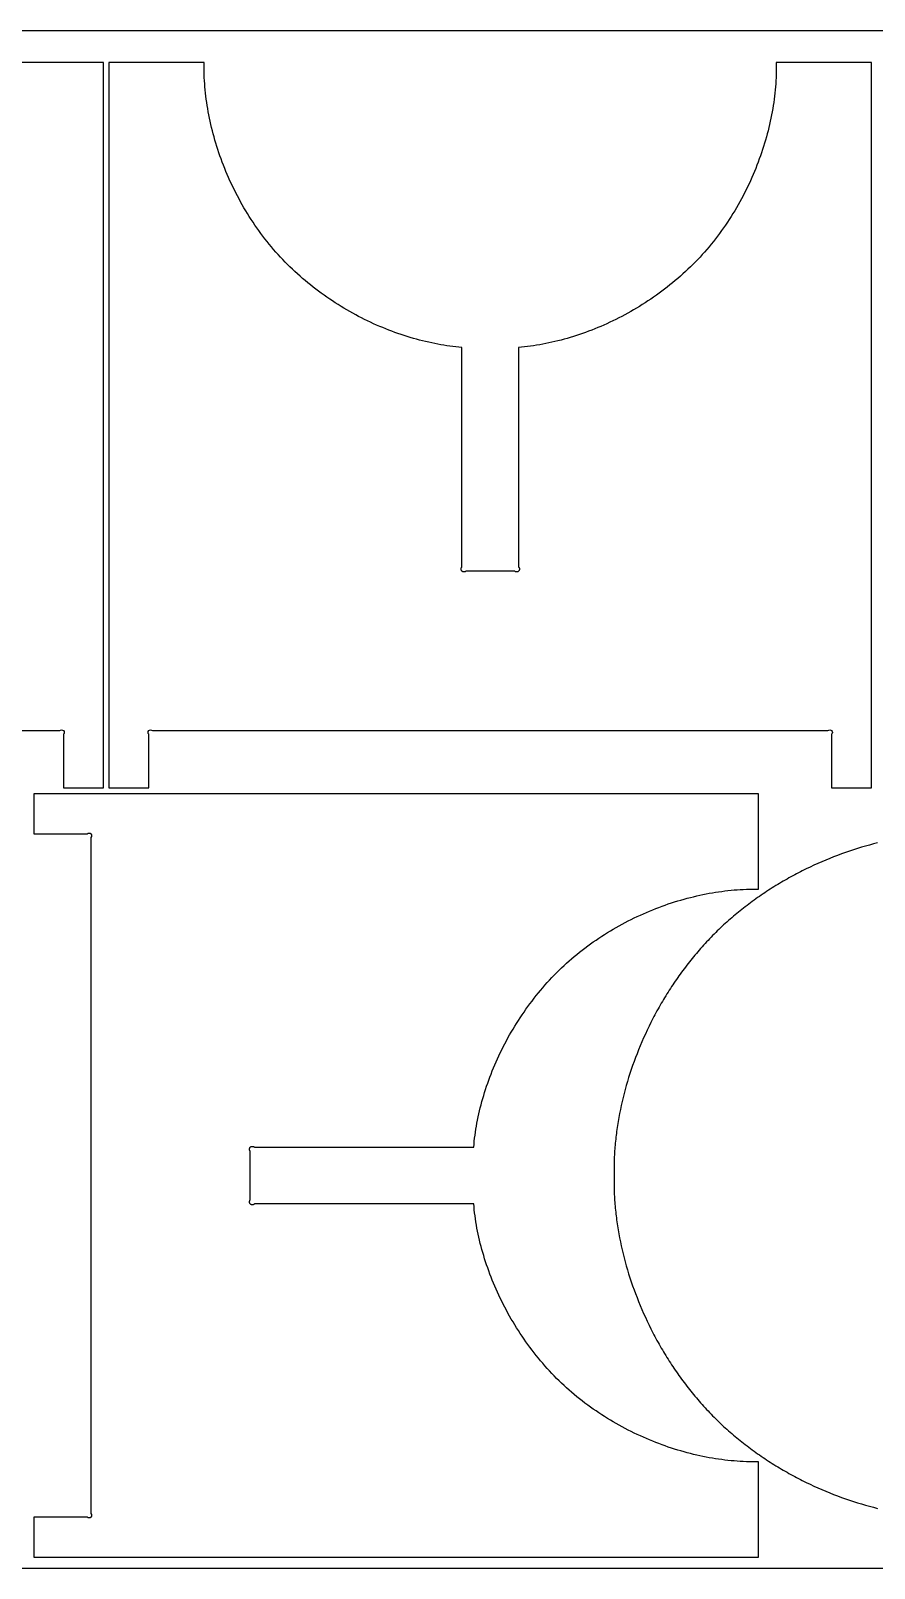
# Model space of a CAD drawing. Header units: millimetres. Extents: x 30777 to 32877, y 4913 to 5813.
# Drawn here: x 31639 to 32133, y 4913 to 5813 of the extents above; entities that cross this region are included whole.
import ezdxf

# ---------------------------------------------------------------- set-up
doc = ezdxf.new("R2010")
doc.units = ezdxf.units.MM
doc.layers.add('Predeterminada', color=18, linetype='Continuous', true_color=0x000000)
doc.layers.add('TABURETE_ASPIRE', color=18, linetype='Continuous', true_color=0x4c0000)

msp = doc.modelspace()

# ---------------------------------------------------------------- linework, layer by layer
at = {"layer": 'Predeterminada'}
msp.add_lwpolyline([(30776.86, 4912.79), (32876.86, 4912.79), (32876.86, 5812.79), (30776.86, 5812.79)], close=True, dxfattribs=at)
at = {"layer": 'TABURETE_ASPIRE'}
for p, q in [((31681.23, 5794.14), (31625.36, 5794.14)), ((31681.23, 5403.11), (31681.23, 5794.14)), ((31740.19, 5794.14), (31684.33, 5794.14)), ((31684.33, 5794.14), (31684.33, 5403.11)), ((31740.16, 5792.4), (31740.19, 5794.14)), ((31740.16, 5790.64), (31740.16, 5792.4)), ((31740.18, 5788.88), (31740.16, 5790.64)), ((31740.23, 5787.11), (31740.18, 5788.88)), ((31740.3, 5785.33), (31740.23, 5787.11)), ((32075.32, 5787.11), (32075.25, 5785.33)), ((32075.37, 5788.88), (32075.32, 5787.11)), ((32131.23, 5794.14), (32075.36, 5794.14)), ((32075.36, 5794.14), (32075.39, 5792.4)), ((32075.39, 5790.64), (32075.37, 5788.88)), ((32075.39, 5792.4), (32075.39, 5790.64)), ((32131.23, 5403.11), (32131.23, 5794.14)), ((31740.39, 5783.54), (31740.3, 5785.33)), ((31740.51, 5781.74), (31740.39, 5783.54)), ((31740.65, 5779.94), (31740.51, 5781.74)), ((31740.81, 5778.14), (31740.65, 5779.94)), ((31741, 5776.33), (31740.81, 5778.14)), ((32074.74, 5778.14), (32074.55, 5776.33)), ((32074.9, 5779.94), (32074.74, 5778.14)), ((32075.04, 5781.74), (32074.9, 5779.94)), ((32075.16, 5783.54), (32075.04, 5781.74)), ((32075.25, 5785.33), (32075.16, 5783.54)), ((31741.21, 5774.51), (31741, 5776.33)), ((31741.44, 5772.69), (31741.21, 5774.51)), ((31741.7, 5770.86), (31741.44, 5772.69)), ((31741.97, 5769.03), (31741.7, 5770.86)), ((31742.28, 5767.2), (31741.97, 5769.03)), ((32073.58, 5769.03), (32073.28, 5767.2)), ((32073.86, 5770.86), (32073.58, 5769.03)), ((32074.11, 5772.69), (32073.86, 5770.86)), ((32074.34, 5774.51), (32074.11, 5772.69)), ((32074.55, 5776.33), (32074.34, 5774.51)), ((31742.6, 5765.36), (31742.28, 5767.2)), ((31742.95, 5763.52), (31742.6, 5765.36)), ((31743.31, 5761.68), (31742.95, 5763.52)), ((31743.71, 5759.83), (31743.31, 5761.68)), ((32072.24, 5761.68), (32071.85, 5759.83)), ((32072.61, 5763.52), (32072.24, 5761.68)), ((32072.95, 5765.36), (32072.61, 5763.52)), ((32073.28, 5767.2), (32072.95, 5765.36)), ((31744.12, 5757.99), (31743.71, 5759.83)), ((31744.56, 5756.14), (31744.12, 5757.99)), ((31745.02, 5754.3), (31744.56, 5756.14)), ((31745.5, 5752.45), (31745.02, 5754.3)), ((31746, 5750.6), (31745.5, 5752.45)), ((32070.06, 5752.45), (32069.56, 5750.6)), ((32070.54, 5754.3), (32070.06, 5752.45)), ((32071, 5756.14), (32070.54, 5754.3)), ((32071.43, 5757.99), (32071, 5756.14)), ((32071.85, 5759.83), (32071.43, 5757.99)), ((31746.53, 5748.76), (31746, 5750.6)), ((31747.07, 5746.91), (31746.53, 5748.76)), ((31747.64, 5745.07), (31747.07, 5746.91)), ((31748.23, 5743.23), (31747.64, 5745.07)), ((31748.85, 5741.39), (31748.23, 5743.23)), ((32067.32, 5743.23), (32066.71, 5741.39)), ((32067.91, 5745.07), (32067.32, 5743.23)), ((32068.48, 5746.91), (32067.91, 5745.07)), ((32069.03, 5748.76), (32068.48, 5746.91)), ((32069.56, 5750.6), (32069.03, 5748.76)), ((31749.48, 5739.55), (31748.85, 5741.39)), ((31750.14, 5737.72), (31749.48, 5739.55)), ((31750.82, 5735.89), (31750.14, 5737.72)), ((31751.52, 5734.06), (31750.82, 5735.89)), ((31752.24, 5732.24), (31751.52, 5734.06)), ((32064.04, 5734.06), (32063.32, 5732.24)), ((32064.74, 5735.89), (32064.04, 5734.06)), ((32065.42, 5737.72), (32064.74, 5735.89)), ((32066.08, 5739.55), (32065.42, 5737.72)), ((32066.71, 5741.39), (32066.08, 5739.55)), ((31752.98, 5730.43), (31752.24, 5732.24)), ((31753.75, 5728.62), (31752.98, 5730.43)), ((31754.53, 5726.81), (31753.75, 5728.62)), ((31755.34, 5725.01), (31754.53, 5726.81)), ((31756.17, 5723.22), (31755.34, 5725.01)), ((32060.22, 5725.01), (32059.39, 5723.22)), ((32061.03, 5726.81), (32060.22, 5725.01)), ((32061.81, 5728.62), (32061.03, 5726.81)), ((32062.58, 5730.43), (32061.81, 5728.62)), ((32063.32, 5732.24), (32062.58, 5730.43)), ((31757.02, 5721.43), (31756.17, 5723.22)), ((31757.89, 5719.66), (31757.02, 5721.43)), ((31758.78, 5717.89), (31757.89, 5719.66)), ((31759.69, 5716.12), (31758.78, 5717.89)), ((31760.62, 5714.37), (31759.69, 5716.12)), ((32055.88, 5716.12), (32054.94, 5714.37)), ((32056.79, 5717.89), (32055.88, 5716.12)), ((32057.68, 5719.66), (32056.79, 5717.89)), ((32058.55, 5721.43), (32057.68, 5719.66)), ((32059.39, 5723.22), (32058.55, 5721.43)), ((31761.58, 5712.63), (31760.62, 5714.37)), ((31762.55, 5710.89), (31761.58, 5712.63)), ((31763.54, 5709.17), (31762.55, 5710.89)), ((31764.56, 5707.45), (31763.54, 5709.17)), ((31765.6, 5705.75), (31764.56, 5707.45)), ((32051.01, 5707.45), (32049.97, 5705.75)), ((32052.02, 5709.17), (32051.01, 5707.45)), ((32053.02, 5710.89), (32052.02, 5709.17)), ((32053.99, 5712.63), (32053.02, 5710.89)), ((32054.94, 5714.37), (32053.99, 5712.63)), ((31766.65, 5704.06), (31765.6, 5705.75)), ((31767.73, 5702.37), (31766.65, 5704.06)), ((31768.82, 5700.71), (31767.73, 5702.37)), ((31769.94, 5699.05), (31768.82, 5700.71)), ((31771.08, 5697.4), (31769.94, 5699.05)), ((31772.23, 5695.77), (31771.08, 5697.4)), ((32044.49, 5697.4), (32043.34, 5695.77)), ((32045.63, 5699.05), (32044.49, 5697.4)), ((32046.75, 5700.71), (32045.63, 5699.05)), ((32047.84, 5702.37), (32046.75, 5700.71)), ((32048.92, 5704.06), (32047.84, 5702.37)), ((32049.97, 5705.75), (32048.92, 5704.06)), ((31773.41, 5694.16), (31772.23, 5695.77)), ((31774.61, 5692.55), (31773.41, 5694.16)), ((31775.83, 5690.97), (31774.61, 5692.55)), ((31777.06, 5689.39), (31775.83, 5690.97)), ((31778.32, 5687.83), (31777.06, 5689.39)), ((32038.51, 5689.39), (32037.26, 5687.83)), ((32039.75, 5690.97), (32038.51, 5689.39)), ((32040.97, 5692.55), (32039.75, 5690.97)), ((32042.16, 5694.16), (32040.97, 5692.55)), ((32043.34, 5695.77), (32042.16, 5694.16)), ((31779.59, 5686.29), (31778.32, 5687.83)), ((31780.89, 5684.77), (31779.59, 5686.29)), ((31782.2, 5683.26), (31780.89, 5684.77)), ((31783.54, 5681.76), (31782.2, 5683.26)), ((31784.89, 5680.29), (31783.54, 5681.76)), ((31786.26, 5678.83), (31784.89, 5680.29)), ((32030.69, 5680.29), (32029.32, 5678.83)), ((32032.04, 5681.76), (32030.69, 5680.29)), ((32033.38, 5683.26), (32032.04, 5681.76)), ((32034.69, 5684.77), (32033.38, 5683.26)), ((32035.98, 5686.29), (32034.69, 5684.77)), ((32037.26, 5687.83), (32035.98, 5686.29)), ((31787.65, 5677.39), (31786.26, 5678.83)), ((31789.06, 5675.97), (31787.65, 5677.39)), ((31790.49, 5674.57), (31789.06, 5675.97)), ((31791.93, 5673.18), (31790.49, 5674.57)), ((31793.4, 5671.81), (31791.93, 5673.18)), ((31794.87, 5670.46), (31793.4, 5671.81)), ((31796.37, 5669.13), (31794.87, 5670.46)), ((32020.71, 5670.46), (32019.22, 5669.13)), ((32022.19, 5671.81), (32020.71, 5670.46)), ((32023.65, 5673.18), (32022.19, 5671.81)), ((32025.09, 5674.57), (32023.65, 5673.18)), ((32026.52, 5675.97), (32025.09, 5674.57)), ((32027.93, 5677.39), (32026.52, 5675.97)), ((32029.32, 5678.83), (32027.93, 5677.39)), ((31797.88, 5667.82), (31796.37, 5669.13)), ((31799.4, 5666.52), (31797.88, 5667.82)), ((31800.94, 5665.25), (31799.4, 5666.52)), ((31802.49, 5663.99), (31800.94, 5665.25)), ((31804.06, 5662.75), (31802.49, 5663.99)), ((31805.64, 5661.53), (31804.06, 5662.75)), ((31807.24, 5660.33), (31805.64, 5661.53)), ((32009.95, 5661.53), (32008.36, 5660.33)), ((32011.53, 5662.75), (32009.95, 5661.53)), ((32013.1, 5663.99), (32011.53, 5662.75)), ((32014.65, 5665.25), (32013.1, 5663.99)), ((32016.19, 5666.52), (32014.65, 5665.25)), ((32017.71, 5667.82), (32016.19, 5666.52)), ((32019.22, 5669.13), (32017.71, 5667.82)), ((31808.84, 5659.15), (31807.24, 5660.33)), ((31810.46, 5657.99), (31808.84, 5659.15)), ((31812.09, 5656.85), (31810.46, 5657.99)), ((31813.74, 5655.73), (31812.09, 5656.85)), ((31815.39, 5654.63), (31813.74, 5655.73)), ((31817.05, 5653.54), (31815.39, 5654.63)), ((31818.73, 5652.48), (31817.05, 5653.54)), ((31820.41, 5651.44), (31818.73, 5652.48)), ((31996.87, 5652.48), (31995.19, 5651.44)), ((31998.55, 5653.54), (31996.87, 5652.48)), ((32000.21, 5654.63), (31998.55, 5653.54)), ((32001.86, 5655.73), (32000.21, 5654.63)), ((32003.51, 5656.85), (32001.86, 5655.73)), ((32005.14, 5657.99), (32003.51, 5656.85)), ((32006.75, 5659.15), (32005.14, 5657.99)), ((32008.36, 5660.33), (32006.75, 5659.15)), ((31822.11, 5650.41), (31820.41, 5651.44)), ((31823.81, 5649.41), (31822.11, 5650.41)), ((31825.52, 5648.43), (31823.81, 5649.41)), ((31827.25, 5647.47), (31825.52, 5648.43)), ((31828.97, 5646.53), (31827.25, 5647.47)), ((31830.71, 5645.61), (31828.97, 5646.53)), ((31832.45, 5644.71), (31830.71, 5645.61)), ((31834.2, 5643.83), (31832.45, 5644.71)), ((31835.96, 5642.97), (31834.2, 5643.83)), ((31981.41, 5643.83), (31979.66, 5642.97)), ((31983.16, 5644.71), (31981.41, 5643.83)), ((31984.9, 5645.61), (31983.16, 5644.71)), ((31986.64, 5646.53), (31984.9, 5645.61)), ((31988.36, 5647.47), (31986.64, 5646.53)), ((31990.08, 5648.43), (31988.36, 5647.47)), ((31991.79, 5649.41), (31990.08, 5648.43)), ((31993.5, 5650.41), (31991.79, 5649.41)), ((31995.19, 5651.44), (31993.5, 5650.41)), ((31837.72, 5642.13), (31835.96, 5642.97)), ((31839.48, 5641.32), (31837.72, 5642.13)), ((31841.26, 5640.52), (31839.48, 5641.32)), ((31843.03, 5639.75), (31841.26, 5640.52)), ((31844.81, 5639), (31843.03, 5639.75)), ((31846.6, 5638.27), (31844.81, 5639)), ((31848.38, 5637.56), (31846.6, 5638.27)), ((31850.17, 5636.88), (31848.38, 5637.56)), ((31851.97, 5636.21), (31850.17, 5636.88)), ((31853.76, 5635.57), (31851.97, 5636.21)), ((31855.56, 5634.95), (31853.76, 5635.57)), ((31857.36, 5634.35), (31855.56, 5634.95)), ((31859.15, 5633.78), (31857.36, 5634.35)), ((31958.27, 5634.35), (31956.48, 5633.78)), ((31960.07, 5634.95), (31958.27, 5634.35)), ((31961.87, 5635.57), (31960.07, 5634.95)), ((31963.66, 5636.21), (31961.87, 5635.57)), ((31965.45, 5636.88), (31963.66, 5636.21)), ((31967.24, 5637.56), (31965.45, 5636.88)), ((31969.03, 5638.27), (31967.24, 5637.56)), ((31970.81, 5639), (31969.03, 5638.27)), ((31972.59, 5639.75), (31970.81, 5639)), ((31974.36, 5640.52), (31972.59, 5639.75)), ((31976.13, 5641.32), (31974.36, 5640.52)), ((31977.9, 5642.13), (31976.13, 5641.32)), ((31979.66, 5642.97), (31977.9, 5642.13)), ((31860.95, 5633.23), (31859.15, 5633.78)), ((31862.75, 5632.7), (31860.95, 5633.23)), ((31864.55, 5632.19), (31862.75, 5632.7)), ((31866.35, 5631.71), (31864.55, 5632.19)), ((31868.15, 5631.25), (31866.35, 5631.71)), ((31869.94, 5630.81), (31868.15, 5631.25)), ((31871.73, 5630.4), (31869.94, 5630.81)), ((31873.52, 5630.01), (31871.73, 5630.4)), ((31875.31, 5629.64), (31873.52, 5630.01)), ((31877.1, 5629.3), (31875.31, 5629.64)), ((31878.88, 5628.98), (31877.1, 5629.3)), ((31880.65, 5628.68), (31878.88, 5628.98)), ((31882.43, 5628.41), (31880.65, 5628.68)), ((31884.19, 5628.16), (31882.43, 5628.41)), ((31885.96, 5627.93), (31884.19, 5628.16)), ((31887.71, 5627.73), (31885.96, 5627.93)), ((31889.46, 5627.56), (31887.71, 5627.73)), ((31891.21, 5627.41), (31889.46, 5627.56)), ((31891.21, 5498.88), (31891.21, 5627.41)), ((31926.19, 5627.56), (31924.45, 5627.41)), ((31924.45, 5627.41), (31924.45, 5498.88)), ((31927.94, 5627.73), (31926.19, 5627.56)), ((31929.69, 5627.93), (31927.94, 5627.73)), ((31931.45, 5628.16), (31929.69, 5627.93)), ((31933.22, 5628.41), (31931.45, 5628.16)), ((31934.99, 5628.68), (31933.22, 5628.41)), ((31936.77, 5628.98), (31934.99, 5628.68)), ((31938.55, 5629.3), (31936.77, 5628.98)), ((31940.33, 5629.64), (31938.55, 5629.3)), ((31942.12, 5630.01), (31940.33, 5629.64)), ((31943.91, 5630.4), (31942.12, 5630.01)), ((31945.7, 5630.81), (31943.91, 5630.4)), ((31947.49, 5631.25), (31945.7, 5630.81)), ((31949.29, 5631.71), (31947.49, 5631.25)), ((31951.08, 5632.19), (31949.29, 5631.71)), ((31952.88, 5632.7), (31951.08, 5632.19)), ((31954.68, 5633.23), (31952.88, 5632.7)), ((31956.48, 5633.78), (31954.68, 5633.23)), ((31890.72, 5497.69), (31890.73, 5497.87)), ((31890.73, 5497.52), (31890.72, 5497.69)), ((31890.73, 5497.87), (31890.75, 5498.04)), ((31890.75, 5497.35), (31890.73, 5497.52)), ((31890.75, 5498.04), (31890.79, 5498.2)), ((31890.79, 5497.18), (31890.75, 5497.35)), ((31890.79, 5498.2), (31890.84, 5498.36)), ((31890.84, 5497.03), (31890.79, 5497.18)), ((31890.84, 5498.36), (31890.91, 5498.51)), ((31890.91, 5496.88), (31890.84, 5497.03)), ((31890.91, 5498.51), (31890.99, 5498.65)), ((31890.99, 5496.74), (31890.91, 5496.88)), ((31890.99, 5498.65), (31891.09, 5498.77)), ((31891.09, 5496.61), (31890.99, 5496.74)), ((31891.09, 5498.77), (31891.21, 5498.88)), ((31891.21, 5496.51), (31891.09, 5496.61)), ((31891.31, 5496.39), (31891.21, 5496.51)), ((31891.44, 5496.3), (31891.31, 5496.39)), ((31891.57, 5496.21), (31891.44, 5496.3)), ((31891.72, 5496.15), (31891.57, 5496.21)), ((31891.88, 5496.09), (31891.72, 5496.15)), ((31892.05, 5496.06), (31891.88, 5496.09)), ((31892.22, 5496.03), (31892.05, 5496.06)), ((31892.39, 5496.03), (31892.22, 5496.03)), ((31892.56, 5496.03), (31892.39, 5496.03)), ((31892.73, 5496.06), (31892.56, 5496.03)), ((31892.9, 5496.09), (31892.73, 5496.06)), ((31893.06, 5496.15), (31892.9, 5496.09)), ((31893.21, 5496.21), (31893.06, 5496.15)), ((31893.34, 5496.3), (31893.21, 5496.21)), ((31893.47, 5496.39), (31893.34, 5496.3)), ((31893.58, 5496.51), (31893.47, 5496.39)), ((31922.08, 5496.51), (31893.58, 5496.51)), ((31922.18, 5496.39), (31922.08, 5496.51)), ((31922.31, 5496.3), (31922.18, 5496.39)), ((31922.44, 5496.21), (31922.31, 5496.3)), ((31922.59, 5496.15), (31922.44, 5496.21)), ((31922.75, 5496.09), (31922.59, 5496.15)), ((31922.92, 5496.06), (31922.75, 5496.09)), ((31923.09, 5496.03), (31922.92, 5496.06)), ((31923.26, 5496.03), (31923.09, 5496.03)), ((31923.43, 5496.03), (31923.26, 5496.03)), ((31923.6, 5496.06), (31923.43, 5496.03)), ((31923.77, 5496.09), (31923.6, 5496.06)), ((31923.93, 5496.15), (31923.77, 5496.09)), ((31924.08, 5496.21), (31923.93, 5496.15)), ((31924.22, 5496.3), (31924.08, 5496.21)), ((31924.34, 5496.39), (31924.22, 5496.3)), ((31924.45, 5496.51), (31924.34, 5496.39)), ((31924.45, 5498.88), (31924.56, 5498.77)), ((31924.56, 5496.61), (31924.45, 5496.51)), ((31924.56, 5498.77), (31924.66, 5498.65)), ((31924.66, 5496.74), (31924.56, 5496.61)), ((31924.66, 5498.65), (31924.74, 5498.51)), ((31924.74, 5496.88), (31924.66, 5496.74)), ((31924.74, 5498.51), (31924.81, 5498.36)), ((31924.81, 5497.03), (31924.74, 5496.88)), ((31924.81, 5498.36), (31924.86, 5498.2)), ((31924.86, 5497.18), (31924.81, 5497.03)), ((31924.86, 5498.2), (31924.9, 5498.04)), ((31924.9, 5497.35), (31924.86, 5497.18)), ((31924.9, 5498.04), (31924.92, 5497.87)), ((31924.92, 5497.52), (31924.9, 5497.35)), ((31924.92, 5497.87), (31924.93, 5497.69)), ((31924.93, 5497.69), (31924.92, 5497.52)), ((31259.92, 5403.11), (31655.63, 5403.11)), ((31657.77, 5400.97), (31657.77, 5369.59)), ((31681.23, 5369.59), (31681.23, 5403.11)), ((31684.33, 5403.11), (31684.33, 5369.59)), ((31707.78, 5369.59), (31707.78, 5400.97)), ((31709.92, 5403.11), (32105.63, 5403.11)), ((32107.77, 5400.97), (32107.77, 5369.59)), ((32131.23, 5369.59), (32131.23, 5403.11)), ((31673.84, 5366.14), (31640.33, 5366.14)), ((31640.33, 5366.14), (31640.33, 5342.69)), ((31657.77, 5369.59), (31681.23, 5369.59)), ((32064.88, 5366.14), (31673.84, 5366.14)), ((31684.33, 5369.59), (31707.78, 5369.59)), ((32064.88, 5310.28), (32064.88, 5366.14)), ((32107.77, 5369.59), (32131.23, 5369.59)), ((31640.33, 5342.69), (31671.71, 5342.69)), ((31673.84, 5340.55), (31673.84, 4944.84)), ((32052.48, 5309.96), (32054.28, 5310.08)), ((32054.28, 5310.08), (32056.06, 5310.17)), ((32056.06, 5310.17), (32057.84, 5310.24)), ((32057.84, 5310.24), (32059.61, 5310.28)), ((32059.61, 5310.28), (32061.38, 5310.31)), ((32061.38, 5310.31), (32063.13, 5310.31)), ((32063.13, 5310.31), (32064.88, 5310.28)), ((32010.29, 5300.99), (32012.12, 5301.62)), ((32012.12, 5301.62), (32013.96, 5302.24)), ((32013.96, 5302.24), (32015.8, 5302.83)), ((32015.8, 5302.83), (32017.65, 5303.4)), ((32017.65, 5303.4), (32019.49, 5303.94)), ((32019.49, 5303.94), (32021.34, 5304.47)), ((32021.34, 5304.47), (32023.19, 5304.97)), ((32023.19, 5304.97), (32025.03, 5305.45)), ((32025.03, 5305.45), (32026.88, 5305.91)), ((32026.88, 5305.91), (32028.73, 5306.35)), ((32028.73, 5306.35), (32030.57, 5306.76)), ((32030.57, 5306.76), (32032.41, 5307.16)), ((32032.41, 5307.16), (32034.26, 5307.52)), ((32034.26, 5307.52), (32036.1, 5307.87)), ((32036.1, 5307.87), (32037.93, 5308.19)), ((32037.93, 5308.19), (32039.77, 5308.5)), ((32039.77, 5308.5), (32041.6, 5308.77)), ((32041.6, 5308.77), (32043.42, 5309.03)), ((32043.42, 5309.03), (32045.25, 5309.26)), ((32045.25, 5309.26), (32047.06, 5309.47)), ((32047.06, 5309.47), (32048.87, 5309.66)), ((32048.87, 5309.66), (32050.68, 5309.82)), ((32050.68, 5309.82), (32052.48, 5309.96)), ((31988.62, 5291.69), (31990.39, 5292.58)), ((31990.39, 5292.58), (31992.17, 5293.45)), ((31992.17, 5293.45), (31993.96, 5294.3)), ((31993.96, 5294.3), (31995.75, 5295.13)), ((31995.75, 5295.13), (31997.55, 5295.94)), ((31997.55, 5295.94), (31999.35, 5296.72)), ((31999.35, 5296.72), (32001.16, 5297.49)), ((32001.16, 5297.49), (32002.98, 5298.23)), ((32002.98, 5298.23), (32004.8, 5298.95)), ((32004.8, 5298.95), (32006.63, 5299.65)), ((32006.63, 5299.65), (32008.46, 5300.33)), ((32008.46, 5300.33), (32010.29, 5300.99)), ((31973.11, 5282.74), (31974.79, 5283.82)), ((31974.79, 5283.82), (31976.48, 5284.87)), ((31976.48, 5284.87), (31978.19, 5285.91)), ((31978.19, 5285.91), (31979.9, 5286.93)), ((31979.9, 5286.93), (31981.63, 5287.92)), ((31981.63, 5287.92), (31983.36, 5288.89)), ((31983.36, 5288.89), (31985.11, 5289.85)), ((31985.11, 5289.85), (31986.86, 5290.78)), ((31986.86, 5290.78), (31988.62, 5291.69)), ((31960.13, 5273.41), (31961.7, 5274.64)), ((31961.7, 5274.64), (31963.29, 5275.86)), ((31963.29, 5275.86), (31964.89, 5277.06)), ((31964.89, 5277.06), (31966.51, 5278.23)), ((31966.51, 5278.23), (31968.14, 5279.39)), ((31968.14, 5279.39), (31969.79, 5280.53)), ((31969.79, 5280.53), (31971.44, 5281.65)), ((31971.44, 5281.65), (31973.11, 5282.74)), ((31949.57, 5264.21), (31951.03, 5265.58)), ((31951.03, 5265.58), (31952.5, 5266.93)), ((31952.5, 5266.93), (31953.99, 5268.27)), ((31953.99, 5268.27), (31955.5, 5269.58)), ((31955.5, 5269.58), (31957.03, 5270.88)), ((31957.03, 5270.88), (31958.57, 5272.15)), ((31958.57, 5272.15), (31960.13, 5273.41)), ((31941.2, 5255.6), (31942.55, 5257.07)), ((31942.55, 5257.07), (31943.92, 5258.54)), ((31943.92, 5258.54), (31945.3, 5259.98)), ((31945.3, 5259.98), (31946.71, 5261.41)), ((31946.71, 5261.41), (31948.13, 5262.81)), ((31948.13, 5262.81), (31949.57, 5264.21)), ((31933.49, 5246.41), (31934.73, 5247.98)), ((31934.73, 5247.98), (31935.98, 5249.53)), ((31935.98, 5249.53), (31937.26, 5251.07)), ((31937.26, 5251.07), (31938.55, 5252.59)), ((31938.55, 5252.59), (31939.87, 5254.1)), ((31939.87, 5254.1), (31941.2, 5255.6)), ((31926.46, 5236.73), (31927.59, 5238.38)), ((31927.59, 5238.38), (31928.73, 5240.01)), ((31928.73, 5240.01), (31929.89, 5241.63)), ((31929.89, 5241.63), (31931.07, 5243.23)), ((31931.07, 5243.23), (31932.27, 5244.83)), ((31932.27, 5244.83), (31933.49, 5246.41)), ((31921.15, 5228.36), (31922.17, 5230.06)), ((31922.17, 5230.06), (31923.22, 5231.74)), ((31923.22, 5231.74), (31924.28, 5233.42)), ((31924.28, 5233.42), (31925.36, 5235.08)), ((31925.36, 5235.08), (31926.46, 5236.73)), ((31916.34, 5219.76), (31917.26, 5221.5)), ((31917.26, 5221.5), (31918.2, 5223.22)), ((31918.2, 5223.22), (31919.17, 5224.95)), ((31919.17, 5224.95), (31920.15, 5226.66)), ((31920.15, 5226.66), (31921.15, 5228.36)), ((31912.05, 5210.99), (31912.87, 5212.75)), ((31912.87, 5212.75), (31913.71, 5214.51)), ((31913.71, 5214.51), (31914.56, 5216.27)), ((31914.56, 5216.27), (31915.44, 5218.02)), ((31915.44, 5218.02), (31916.34, 5219.76)), ((31907.61, 5200.3), (31908.3, 5202.09)), ((31908.3, 5202.09), (31909.01, 5203.87)), ((31909.01, 5203.87), (31909.74, 5205.66)), ((31909.74, 5205.66), (31910.49, 5207.44)), ((31910.49, 5207.44), (31911.26, 5209.21)), ((31911.26, 5209.21), (31912.05, 5210.99)), ((31904.52, 5191.32), (31905.09, 5193.11)), ((31905.09, 5193.11), (31905.69, 5194.91)), ((31905.69, 5194.91), (31906.31, 5196.71)), ((31906.31, 5196.71), (31906.95, 5198.5)), ((31906.95, 5198.5), (31907.61, 5200.3)), ((31901.99, 5182.32), (31902.45, 5184.12)), ((31902.45, 5184.12), (31902.93, 5185.92)), ((31902.93, 5185.92), (31903.44, 5187.72)), ((31903.44, 5187.72), (31903.97, 5189.52)), ((31903.97, 5189.52), (31904.52, 5191.32)), ((31900.03, 5173.37), (31900.38, 5175.16)), ((31900.38, 5175.16), (31900.74, 5176.95)), ((31900.74, 5176.95), (31901.13, 5178.74)), ((31901.13, 5178.74), (31901.55, 5180.53)), ((31901.55, 5180.53), (31901.99, 5182.32)), ((31898.67, 5164.51), (31898.9, 5166.28)), ((31898.9, 5166.28), (31899.14, 5168.04)), ((31899.14, 5168.04), (31899.42, 5169.82)), ((31899.42, 5169.82), (31899.71, 5171.59)), ((31899.71, 5171.59), (31900.03, 5173.37)), ((31766.76, 5158.08), (31766.77, 5158.25)), ((31766.77, 5157.91), (31766.76, 5158.08)), ((31766.77, 5158.25), (31766.79, 5158.42)), ((31766.79, 5157.74), (31766.77, 5157.91)), ((31766.79, 5158.42), (31766.83, 5158.59)), ((31766.83, 5157.57), (31766.79, 5157.74)), ((31766.83, 5158.59), (31766.88, 5158.75)), ((31766.88, 5157.41), (31766.83, 5157.57)), ((31766.88, 5158.75), (31766.95, 5158.9)), ((31766.95, 5157.26), (31766.88, 5157.41)), ((31766.95, 5158.9), (31767.03, 5159.03)), ((31767.03, 5157.13), (31766.95, 5157.26)), ((31767.03, 5159.03), (31767.13, 5159.16)), ((31767.13, 5157), (31767.03, 5157.13)), ((31767.13, 5159.16), (31767.24, 5159.26)), ((31767.24, 5156.89), (31767.13, 5157)), ((31767.24, 5159.26), (31767.35, 5159.38)), ((31767.35, 5159.38), (31767.47, 5159.48)), ((31767.47, 5159.48), (31767.61, 5159.56)), ((31767.61, 5159.56), (31767.76, 5159.63)), ((31767.76, 5159.63), (31767.92, 5159.68)), ((31767.92, 5159.68), (31768.09, 5159.72)), ((31768.09, 5159.72), (31768.26, 5159.74)), ((31768.26, 5159.74), (31768.43, 5159.75)), ((31768.43, 5159.75), (31768.6, 5159.74)), ((31768.6, 5159.74), (31768.77, 5159.72)), ((31768.77, 5159.72), (31768.94, 5159.68)), ((31768.94, 5159.68), (31769.1, 5159.63)), ((31769.1, 5159.63), (31769.25, 5159.56)), ((31769.25, 5159.56), (31769.38, 5159.48)), ((31769.38, 5159.48), (31769.51, 5159.38)), ((31769.51, 5159.38), (31769.61, 5159.26)), ((31769.61, 5159.26), (31898.14, 5159.26)), ((31898.14, 5159.26), (31898.3, 5161.01)), ((31898.3, 5161.01), (31898.47, 5162.76)), ((31898.47, 5162.76), (31898.67, 5164.51)), ((31767.24, 5128.39), (31767.24, 5156.89)), ((31766.76, 5127.21), (31766.77, 5127.38)), ((31766.77, 5127.04), (31766.76, 5127.21)), ((31766.77, 5127.38), (31766.79, 5127.55)), ((31766.79, 5126.87), (31766.77, 5127.04)), ((31766.79, 5127.55), (31766.83, 5127.72)), ((31766.83, 5126.7), (31766.79, 5126.87)), ((31766.83, 5127.72), (31766.88, 5127.88)), ((31766.88, 5126.54), (31766.83, 5126.7)), ((31766.88, 5127.88), (31766.95, 5128.03)), ((31766.95, 5126.39), (31766.88, 5126.54)), ((31766.95, 5128.03), (31767.03, 5128.16)), ((31767.03, 5126.25), (31766.95, 5126.39)), ((31767.03, 5128.16), (31767.13, 5128.29)), ((31767.13, 5126.13), (31767.03, 5126.25)), ((31767.13, 5128.29), (31767.24, 5128.39)), ((31767.24, 5126.02), (31767.13, 5126.13)), ((31767.35, 5125.91), (31767.24, 5126.02)), ((31767.47, 5125.81), (31767.35, 5125.91)), ((31767.61, 5125.73), (31767.47, 5125.81)), ((31767.76, 5125.66), (31767.61, 5125.73)), ((31767.92, 5125.61), (31767.76, 5125.66)), ((31768.09, 5125.57), (31767.92, 5125.61)), ((31768.26, 5125.55), (31768.09, 5125.57)), ((31768.43, 5125.54), (31768.26, 5125.55)), ((31768.6, 5125.55), (31768.43, 5125.54)), ((31768.77, 5125.57), (31768.6, 5125.55)), ((31768.94, 5125.61), (31768.77, 5125.57)), ((31769.1, 5125.66), (31768.94, 5125.61)), ((31769.25, 5125.73), (31769.1, 5125.66)), ((31769.38, 5125.81), (31769.25, 5125.73)), ((31769.51, 5125.91), (31769.38, 5125.81)), ((31769.61, 5126.02), (31769.51, 5125.91)), ((31898.14, 5126.02), (31769.61, 5126.02)), ((31898.3, 5124.28), (31898.14, 5126.02)), ((31898.47, 5122.53), (31898.3, 5124.28)), ((31898.67, 5120.78), (31898.47, 5122.53)), ((31898.9, 5119.02), (31898.67, 5120.78)), ((31899.14, 5117.25), (31898.9, 5119.02)), ((31899.42, 5115.48), (31899.14, 5117.25)), ((31899.71, 5113.7), (31899.42, 5115.48)), ((31900.03, 5111.92), (31899.71, 5113.7)), ((31900.38, 5110.14), (31900.03, 5111.92)), ((31900.74, 5108.35), (31900.38, 5110.14)), ((31901.13, 5106.56), (31900.74, 5108.35)), ((31901.55, 5104.77), (31901.13, 5106.56)), ((31901.99, 5102.98), (31901.55, 5104.77)), ((31902.45, 5101.18), (31901.99, 5102.98)), ((31902.93, 5099.39), (31902.45, 5101.18)), ((31903.44, 5097.59), (31902.93, 5099.39)), ((31903.97, 5095.79), (31903.44, 5097.59)), ((31904.52, 5093.99), (31903.97, 5095.79)), ((31905.09, 5092.2), (31904.52, 5093.99)), ((31905.69, 5090.4), (31905.09, 5092.2)), ((31906.31, 5088.6), (31905.69, 5090.4)), ((31906.95, 5086.81), (31906.31, 5088.6)), ((31907.61, 5085.02), (31906.95, 5086.81)), ((31908.3, 5083.23), (31907.61, 5085.02)), ((31909.01, 5081.44), (31908.3, 5083.23)), ((31909.74, 5079.66), (31909.01, 5081.44)), ((31910.49, 5077.88), (31909.74, 5079.66)), ((31911.26, 5076.11), (31910.49, 5077.88)), ((31912.05, 5074.34), (31911.26, 5076.11)), ((31912.87, 5072.57), (31912.05, 5074.34)), ((31913.71, 5070.81), (31912.87, 5072.57)), ((31914.56, 5069.06), (31913.71, 5070.81)), ((31915.44, 5067.31), (31914.56, 5069.06)), ((31916.34, 5065.57), (31915.44, 5067.31)), ((31917.26, 5063.83), (31916.34, 5065.57)), ((31918.2, 5062.11), (31917.26, 5063.83)), ((31919.17, 5060.39), (31918.2, 5062.11)), ((31920.15, 5058.68), (31919.17, 5060.39)), ((31921.15, 5056.97), (31920.15, 5058.68)), ((31922.17, 5055.28), (31921.15, 5056.97)), ((31923.22, 5053.6), (31922.17, 5055.28)), ((31924.28, 5051.92), (31923.22, 5053.6)), ((31925.36, 5050.26), (31924.28, 5051.92)), ((31926.46, 5048.61), (31925.36, 5050.26)), ((31927.59, 5046.96), (31926.46, 5048.61)), ((31928.73, 5045.33), (31927.59, 5046.96)), ((31929.89, 5043.72), (31928.73, 5045.33)), ((31931.07, 5042.11), (31929.89, 5043.72)), ((31932.27, 5040.52), (31931.07, 5042.11)), ((31933.49, 5038.94), (31932.27, 5040.52)), ((31934.73, 5037.37), (31933.49, 5038.94)), ((31935.98, 5035.82), (31934.73, 5037.37)), ((31937.26, 5034.28), (31935.98, 5035.82)), ((31938.55, 5032.76), (31937.26, 5034.28)), ((31939.87, 5031.25), (31938.55, 5032.76)), ((31941.2, 5029.75), (31939.87, 5031.25)), ((31942.55, 5028.28), (31941.2, 5029.75)), ((31943.92, 5026.82), (31942.55, 5028.28)), ((31945.3, 5025.38), (31943.92, 5026.82)), ((31946.71, 5023.95), (31945.3, 5025.38)), ((31948.13, 5022.54), (31946.71, 5023.95)), ((31949.57, 5021.15), (31948.13, 5022.54)), ((31951.03, 5019.78), (31949.57, 5021.15)), ((31952.5, 5018.43), (31951.03, 5019.78)), ((31953.99, 5017.09), (31952.5, 5018.43)), ((31955.5, 5015.78), (31953.99, 5017.09)), ((31957.03, 5014.49), (31955.5, 5015.78)), ((31958.57, 5013.21), (31957.03, 5014.49)), ((31960.13, 5011.96), (31958.57, 5013.21)), ((31961.7, 5010.72), (31960.13, 5011.96)), ((31963.29, 5009.5), (31961.7, 5010.72)), ((31964.89, 5008.31), (31963.29, 5009.5)), ((31966.51, 5007.13), (31964.89, 5008.31)), ((31968.14, 5005.98), (31966.51, 5007.13)), ((31969.79, 5004.84), (31968.14, 5005.98)), ((31971.44, 5003.72), (31969.79, 5004.84)), ((31973.11, 5002.63), (31971.44, 5003.72)), ((31974.79, 5001.55), (31973.11, 5002.63)), ((31976.48, 5000.5), (31974.79, 5001.55)), ((31978.19, 4999.46), (31976.48, 5000.5)), ((31979.9, 4998.45), (31978.19, 4999.46)), ((31981.63, 4997.45), (31979.9, 4998.45)), ((31983.36, 4996.48), (31981.63, 4997.45)), ((31985.11, 4995.53), (31983.36, 4996.48)), ((31986.86, 4994.59), (31985.11, 4995.53)), ((31988.62, 4993.68), (31986.86, 4994.59)), ((31990.39, 4992.79), (31988.62, 4993.68)), ((31992.17, 4991.92), (31990.39, 4992.79)), ((31993.96, 4991.07), (31992.17, 4991.92)), ((31995.75, 4990.25), (31993.96, 4991.07)), ((31997.55, 4989.44), (31995.75, 4990.25)), ((31999.35, 4988.66), (31997.55, 4989.44)), ((32001.16, 4987.89), (31999.35, 4988.66)), ((32002.98, 4987.15), (32001.16, 4987.89)), ((32004.8, 4986.43), (32002.98, 4987.15)), ((32006.63, 4985.73), (32004.8, 4986.43)), ((32008.46, 4985.05), (32006.63, 4985.73)), ((32010.29, 4984.39), (32008.46, 4985.05)), ((32012.12, 4983.76), (32010.29, 4984.39)), ((32013.96, 4983.15), (32012.12, 4983.76)), ((32015.8, 4982.56), (32013.96, 4983.15)), ((32017.65, 4981.99), (32015.8, 4982.56)), ((32019.49, 4981.44), (32017.65, 4981.99)), ((32021.34, 4980.91), (32019.49, 4981.44)), ((32023.19, 4980.41), (32021.34, 4980.91)), ((32025.03, 4979.93), (32023.19, 4980.41)), ((32026.88, 4979.47), (32025.03, 4979.93)), ((32028.73, 4979.04), (32026.88, 4979.47)), ((32030.57, 4978.62), (32028.73, 4979.04)), ((32032.41, 4978.23), (32030.57, 4978.62)), ((32034.26, 4977.86), (32032.41, 4978.23)), ((32036.1, 4977.52), (32034.26, 4977.86)), ((32037.93, 4977.19), (32036.1, 4977.52)), ((32039.77, 4976.89), (32037.93, 4977.19)), ((32041.6, 4976.61), (32039.77, 4976.89)), ((32043.42, 4976.36), (32041.6, 4976.61)), ((32045.25, 4976.13), (32043.42, 4976.36)), ((32047.06, 4975.92), (32045.25, 4976.13)), ((32048.87, 4975.73), (32047.06, 4975.92)), ((32050.68, 4975.57), (32048.87, 4975.73)), ((32052.48, 4975.43), (32050.68, 4975.57)), ((32054.28, 4975.31), (32052.48, 4975.43)), ((32056.06, 4975.22), (32054.28, 4975.31)), ((32057.84, 4975.15), (32056.06, 4975.22)), ((32059.61, 4975.1), (32057.84, 4975.15)), ((32061.38, 4975.08), (32059.61, 4975.1)), ((32063.13, 4975.08), (32061.38, 4975.08)), ((32064.88, 4975.11), (32063.13, 4975.08)), ((32064.88, 4919.24), (32064.88, 4975.11)), ((31671.71, 4942.7), (31640.33, 4942.7)), ((31640.33, 4942.7), (31640.33, 4919.24)), ((31640.33, 4919.24), (31673.84, 4919.24)), ((31673.84, 4919.24), (32064.88, 4919.24))]:
    msp.add_line(p, q, dxfattribs=at)
msp.add_lwpolyline([(32134.68, 5337.34), (32132.34, 5336.75), (32130, 5336.13), (32127.66, 5335.48), (32125.31, 5334.79), (32122.97, 5334.08), (32120.63, 5333.34), (32118.3, 5332.57), (32115.96, 5331.77), (32113.63, 5330.93), (32111.3, 5330.07), (32108.98, 5329.18), (32106.66, 5328.26), (32104.35, 5327.31), (32102.04, 5326.33), (32099.74, 5325.33), (32097.45, 5324.29), (32095.17, 5323.23), (32092.9, 5322.13), (32090.63, 5321.01), (32089.51, 5320.44), (32088.38, 5319.86), (32087.26, 5319.27), (32086.14, 5318.68), (32085.02, 5318.08), (32083.91, 5317.47), (32082.8, 5316.86), (32081.69, 5316.24), (32080.58, 5315.61), (32079.48, 5314.98), (32078.38, 5314.33), (32077.29, 5313.69), (32076.2, 5313.03), (32075.11, 5312.37), (32074.02, 5311.7), (32072.94, 5311.02), (32071.87, 5310.34), (32070.79, 5309.65), (32069.72, 5308.95), (32068.66, 5308.25), (32067.6, 5307.54), (32066.54, 5306.82), (32065.49, 5306.09), (32064.44, 5305.36), (32063.4, 5304.62), (32062.36, 5303.88), (32061.32, 5303.13), (32060.29, 5302.37), (32059.27, 5301.6), (32058.25, 5300.83), (32057.23, 5300.05), (32056.22, 5299.27), (32055.21, 5298.48), (32054.21, 5297.68), (32053.22, 5296.88), (32052.23, 5296.06), (32051.24, 5295.25), (32050.26, 5294.42), (32049.29, 5293.59), (32048.32, 5292.75), (32047.35, 5291.91), (32046.4, 5291.06), (32045.45, 5290.2), (32044.5, 5289.34), (32043.56, 5288.46), (32042.63, 5287.59), (32041.7, 5286.7), (32040.78, 5285.82), (32039.86, 5284.92), (32038.95, 5284.02), (32038.05, 5283.11), (32037.15, 5282.19), (32036.26, 5281.27), (32035.38, 5280.34), (32034.5, 5279.41), (32033.63, 5278.47), (32032.77, 5277.52), (32031.91, 5276.57), (32031.06, 5275.61), (32030.22, 5274.65), (32029.38, 5273.68), (32028.55, 5272.71), (32027.72, 5271.73), (32026.91, 5270.74), (32026.09, 5269.75), (32025.29, 5268.76), (32024.49, 5267.76), (32023.7, 5266.75), (32022.91, 5265.74), (32022.14, 5264.72), (32021.37, 5263.7), (32020.6, 5262.68), (32019.84, 5261.65), (32019.09, 5260.61), (32018.35, 5259.57), (32017.61, 5258.53), (32016.88, 5257.48), (32016.15, 5256.43), (32015.43, 5255.37), (32014.72, 5254.31), (32014.02, 5253.25), (32013.32, 5252.18), (32012.63, 5251.1), (32011.95, 5250.03), (32011.27, 5248.95), (32010.6, 5247.86), (32009.94, 5246.77), (32009.28, 5245.68), (32008.63, 5244.59), (32007.99, 5243.49), (32007.36, 5242.39), (32006.73, 5241.28), (32006.11, 5240.17), (32005.49, 5239.06), (32004.89, 5237.95), (32004.29, 5236.83), (32003.69, 5235.71), (32003.11, 5234.59), (32002.53, 5233.46), (32001.96, 5232.33), (32000.84, 5230.07), (31999.74, 5227.8), (31998.68, 5225.52), (31997.64, 5223.23), (31996.63, 5220.93), (31995.66, 5218.62), (31994.71, 5216.31), (31993.79, 5213.99), (31992.9, 5211.67), (31992.04, 5209.34), (31991.2, 5207.01), (31990.4, 5204.67), (31989.63, 5202.34), (31988.89, 5200), (31988.18, 5197.66), (31987.49, 5195.31), (31986.84, 5192.97), (31986.22, 5190.63), (31985.63, 5188.29), (31985.07, 5185.95), (31984.54, 5183.61), (31984.04, 5181.27), (31983.57, 5178.94), (31983.13, 5176.61), (31982.73, 5174.29), (31982.54, 5173.13), (31982.35, 5171.97), (31982.18, 5170.82), (31982.01, 5169.66), (31981.85, 5168.51), (31981.7, 5167.36), (31981.55, 5166.21), (31981.42, 5165.06), (31981.29, 5163.91), (31981.17, 5162.77), (31981.06, 5161.62), (31980.95, 5160.48), (31980.86, 5159.35), (31980.77, 5158.21), (31980.69, 5157.08), (31980.61, 5155.95), (31980.55, 5154.82), (31980.49, 5153.69), (31980.45, 5152.57), (31980.41, 5151.45), (31980.37, 5150.33), (31980.35, 5149.22), (31980.33, 5148.11), (31980.33, 5147), (31980.33, 5145.9), (31980.33, 5144.79), (31980.35, 5143.69), (31980.38, 5142.6), (31980.35, 5141.5), (31980.33, 5140.41), (31980.33, 5139.3), (31980.33, 5138.2), (31980.33, 5137.09), (31980.35, 5135.98), (31980.37, 5134.87), (31980.41, 5133.75), (31980.45, 5132.63), (31980.49, 5131.51), (31980.55, 5130.38), (31980.61, 5129.25), (31980.69, 5128.12), (31980.77, 5126.99), (31980.86, 5125.85), (31980.95, 5124.71), (31981.06, 5123.57), (31981.17, 5122.43), (31981.29, 5121.29), (31981.42, 5120.14), (31981.55, 5118.99), (31981.7, 5117.84), (31981.85, 5116.69), (31982.01, 5115.54), (31982.18, 5114.38), (31982.35, 5113.23), (31982.54, 5112.07), (31982.73, 5110.91), (31983.13, 5108.59), (31983.57, 5106.26), (31984.04, 5103.93), (31984.54, 5101.59), (31985.07, 5099.25), (31985.63, 5096.91), (31986.22, 5094.57), (31986.84, 5092.23), (31987.49, 5089.89), (31988.18, 5087.54), (31988.89, 5085.2), (31989.63, 5082.86), (31990.4, 5080.52), (31991.2, 5078.19), (31992.04, 5075.86), (31992.9, 5073.53), (31993.79, 5071.21), (31994.71, 5068.89), (31995.66, 5066.58), (31996.63, 5064.27), (31997.64, 5061.97), (31998.68, 5059.68), (31999.74, 5057.4), (32000.84, 5055.13), (32001.96, 5052.86), (32002.53, 5051.74), (32003.11, 5050.61), (32003.69, 5049.49), (32004.29, 5048.37), (32004.89, 5047.25), (32005.49, 5046.14), (32006.11, 5045.03), (32006.73, 5043.92), (32007.36, 5042.81), (32007.99, 5041.71), (32008.63, 5040.61), (32009.28, 5039.52), (32009.94, 5038.43), (32010.6, 5037.34), (32011.27, 5036.25), (32011.95, 5035.17), (32012.63, 5034.1), (32013.32, 5033.02), (32014.02, 5031.95), (32014.72, 5030.89), (32015.43, 5029.83), (32016.15, 5028.77), (32016.88, 5027.72), (32017.61, 5026.67), (32018.35, 5025.63), (32019.09, 5024.59), (32019.84, 5023.55), (32020.6, 5022.52), (32021.37, 5021.5), (32022.14, 5020.48), (32022.91, 5019.46), (32023.7, 5018.45), (32024.49, 5017.44), (32025.29, 5016.44), (32026.09, 5015.45), (32026.91, 5014.46), (32027.72, 5013.47), (32028.55, 5012.49), (32029.38, 5011.52), (32030.22, 5010.55), (32031.06, 5009.58), (32031.91, 5008.63), (32032.77, 5007.68), (32033.63, 5006.73), (32034.5, 5005.79), (32035.38, 5004.86), (32036.26, 5003.93), (32037.15, 5003.01), (32038.05, 5002.09), (32038.95, 5001.18), (32039.86, 5000.28), (32040.78, 4999.38), (32041.7, 4998.49), (32042.63, 4997.61), (32043.56, 4996.73), (32044.5, 4995.86), (32045.45, 4995), (32046.4, 4994.14), (32047.35, 4993.29), (32048.32, 4992.45), (32049.29, 4991.61), (32050.26, 4990.78), (32051.24, 4989.95), (32052.23, 4989.14), (32053.22, 4988.32), (32054.21, 4987.52), (32055.21, 4986.72), (32056.22, 4985.93), (32057.23, 4985.14), (32058.25, 4984.37), (32059.27, 4983.6), (32060.29, 4982.83), (32061.32, 4982.07), (32062.36, 4981.32), (32063.4, 4980.58), (32064.44, 4979.84), (32065.49, 4979.11), (32066.54, 4978.38), (32067.6, 4977.66), (32068.66, 4976.95), (32069.72, 4976.25), (32070.79, 4975.55), (32071.87, 4974.86), (32072.94, 4974.18), (32074.02, 4973.5), (32075.11, 4972.83), (32076.2, 4972.17), (32077.29, 4971.51), (32078.38, 4970.86), (32079.48, 4970.22), (32080.58, 4969.59), (32081.69, 4968.96), (32082.8, 4968.34), (32083.91, 4967.72), (32085.02, 4967.12), (32086.14, 4966.52), (32087.26, 4965.92), (32088.38, 4965.34), (32089.51, 4964.76), (32090.63, 4964.19), (32092.9, 4963.07), (32095.17, 4961.97), (32097.45, 4960.91), (32099.74, 4959.87), (32102.04, 4958.86), (32104.35, 4957.89), (32106.66, 4956.94), (32108.98, 4956.02), (32111.3, 4955.13), (32113.63, 4954.27), (32115.96, 4953.43), (32118.3, 4952.63), (32120.63, 4951.86), (32122.97, 4951.12), (32125.31, 4950.41), (32127.66, 4949.72), (32130, 4949.07), (32132.34, 4948.45), (32134.68, 4947.86)], dxfattribs=at)
at = {"layer": 'TABURETE_ASPIRE', "extrusion": (0, 0, -1)}
for centre, start, end in [((-31656.7, 5402.04), 45, 225), ((-31708.85, 5402.04), 315, 135), ((-32106.7, 5402.04), 45, 225), ((-31672.78, 5341.62), 45, 225), ((-31672.78, 4943.77), 135, 315)]:
    msp.add_arc(centre, 1.51, start, end, dxfattribs=at)

doc.saveas('drawing.dxf')
